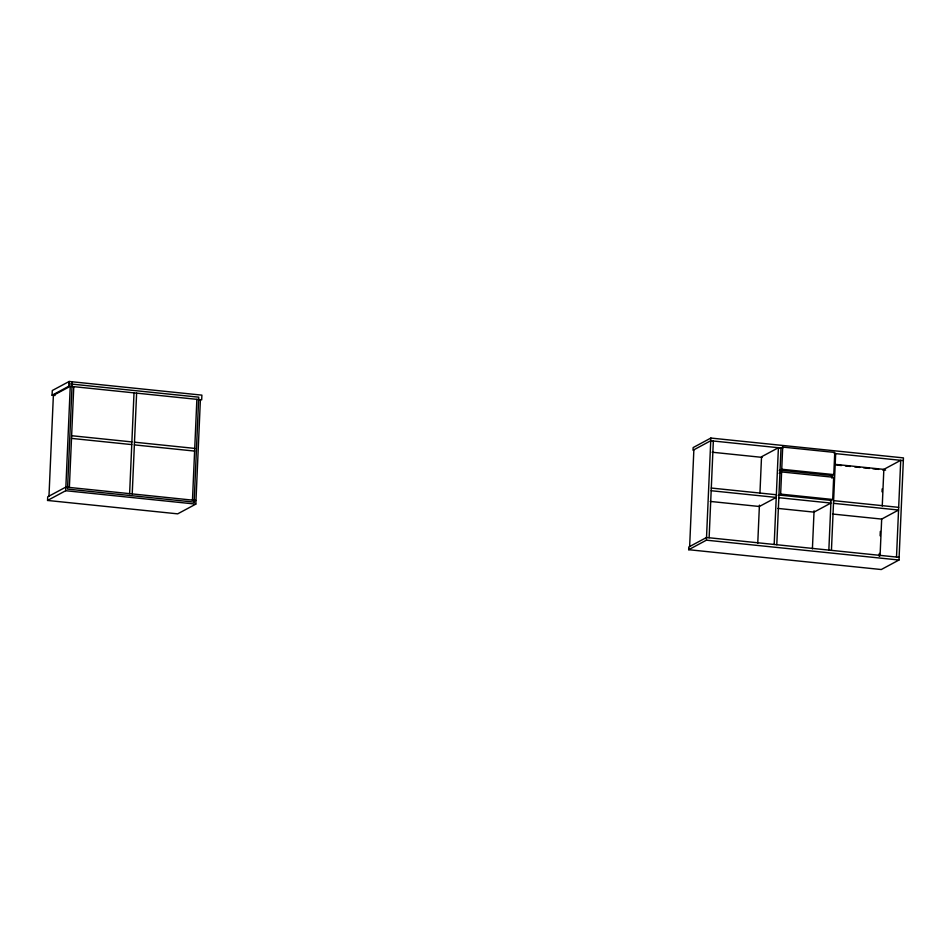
<?xml version="1.0" encoding="UTF-8"?>
<svg xmlns="http://www.w3.org/2000/svg" width="951" height="951" viewBox="0 0 951 951"><rect width="100%" height="100%" fill="white"/><g stroke="black" fill="none" stroke-linecap="round" stroke-linejoin="round"><path stroke-width="1.43" d="M52.079 395.224L52.281 390.528L69.161 381.47L201.897 395.14L201.683 399.836L68.959 386.165L52.079 395.224L55.027 395.533M200.388 399.705L195.823 504.113L177.682 513.849L47.55 500.452L47.705 496.826L65.857 487.078L195.989 500.488M48.977 496.149L53.375 395.366L70.255 386.308L65.702 490.716L47.55 500.452M68.959 386.165L69.161 381.47M72.217 381.779L67.521 489.087L194.147 502.116M69.364 487.447L73.774 386.665M129.621 493.652L134.02 392.87M132.225 493.914L136.623 393.143M192.471 500.131L196.869 399.349M194.135 502.128L198.735 397.173L69.054 383.812M782.78 448.171L710.742 440.741L693.017 450.263L693.136 447.576L710.861 438.054L903.45 457.895L898.992 560.02L881.268 569.53L688.679 549.702L688.797 547.003L706.522 537.493L899.111 557.334M689.641 546.552L693.861 449.811M688.679 549.702L706.403 540.18L710.861 438.054M709.125 537.767L713.345 441.014M757.757 543.271L759.421 505.147M759.932 493.426L761.525 456.777L778.405 447.719L774.185 544.471M776.789 544.733L781.009 447.98M778.168 495.435L780.64 494.104L781.615 471.934L833.67 477.295L832.696 499.477L830.223 500.797M779.261 470.579L781.734 469.247L782.697 447.077L834.752 452.438L833.777 474.608L831.305 475.94M812.404 548.893L814.068 510.782M828.844 550.094L831.019 500.25M831.97 478.27L832.101 475.334M831.436 550.367L835.667 453.615M879.223 556.323L879.354 553.387M880.127 535.793L880.317 531.395M882.041 491.822L882.171 488.885M880.067 555.86L881.672 519.222M882.255 506.027L883.848 469.378L834.693 464.314M896.508 557.06L900.728 460.32L883.003 469.83M780.224 448.408L782.697 447.077M779.142 473.265L781.615 471.934M834.241 453.472L903.331 460.581M712.133 452.224L762.12 457.372M836.737 465.063L841.504 465.55M845.415 465.954L850.325 466.465M854.735 466.917L859.87 467.452M863.556 467.821L869.44 468.427M872.887 468.784L878.665 469.378M882.671 469.794L885.607 470.103M781.734 469.247L833.777 474.608M780.046 470.151L832.089 475.524M780.64 494.104L832.696 499.477M711.289 488.041L776.361 494.746M778.952 495.019L831.008 500.381M833.611 500.642L898.671 507.347M711.17 490.728L776.242 497.432L759.362 506.491L710.195 501.427M778.845 497.706L830.889 503.067L814.008 512.125L777.859 508.405M833.492 503.329L898.564 510.033L881.684 519.091L832.517 514.027M71.622 435.713L131.88 441.918M134.483 442.179L194.729 448.397M71.515 438.399L131.761 444.604M134.364 444.878L194.61 451.083M706.403 540.18L898.992 560.02M65.702 490.716L195.823 504.113"/></g></svg>
